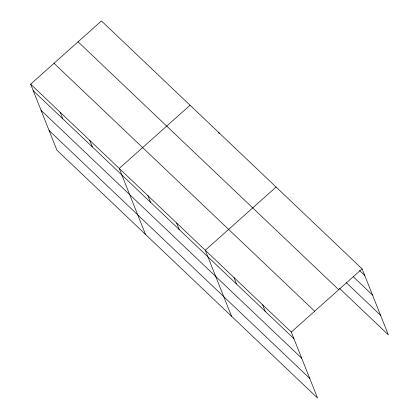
<?xml version="1.0" encoding="UTF-8"?>
<svg xmlns="http://www.w3.org/2000/svg" width="419" height="419" viewBox="0 0 419 419"><rect width="100%" height="100%" fill="white"/><g stroke="black" fill="none" stroke-linecap="round" stroke-linejoin="round"><path stroke-width="0.63" d="M30.645 84.161L291.294 332.063L317.555 398.05L56.9 150.143L30.645 84.161L101.445 20.95L362.1 268.857L388.355 334.839L339.474 288.345M190.069 105.237L119.263 168.448L145.524 234.436M276.084 187.047L205.279 250.258L231.539 316.24M291.294 332.063L362.1 268.857M359.539 270.501L364.708 275.419M353.243 276.697L372.512 295.028M346.241 282.595L380.552 315.229M78.081 41.811L338.735 289.712M54.009 63.3L314.659 311.207M33.253 90.724L293.908 338.625M41.057 110.333L301.711 358.235M49.096 130.534L309.751 378.441M218.739 132.509L219.216 133.698M262.624 304.796L265.237 311.359M233.954 277.525L236.562 284.087M176.609 222.987L179.222 229.549M147.938 195.715L150.547 202.283M89.724 140.349L92.337 146.917M60.184 112.255L62.798 118.818"/></g></svg>
